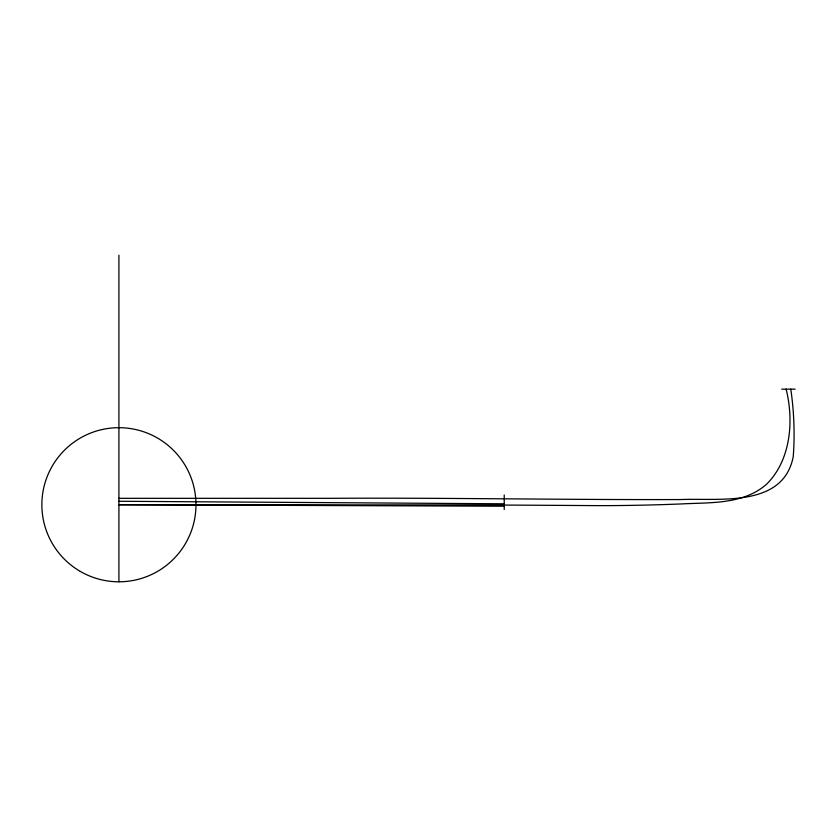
<?xml version="1.0" encoding="UTF-8"?>
<svg xmlns="http://www.w3.org/2000/svg" width="837" height="837" viewBox="0 0 837 837"><rect width="100%" height="100%" fill="white"/><g stroke="black" fill="none" stroke-linecap="round" stroke-linejoin="round"><path stroke-width="1.26" d="M781.664 389.142L795.15 389.142M118.917 498.329L328.711 498.318C446.048 497.649 563.364 499.909 680.701 499.553C719.182 497.9 783.15 508.111 793.225 456.751C794.941 434.298 794.051 411.448 790.777 389.142M504.23 506.218L118.917 504.742L476.358 504.931A775.334 10.912 0.1 0 1 590.912 505.59C620.908 505.789 650.904 505.14 680.868 503.968C709.933 502.336 742.953 504.837 766.451 484.33C790.798 460.465 794.104 420.854 786.11 389.142M118.917 501.269L504.23 503.801M504.23 494.991L504.23 509.555M118.917 255.201L118.917 581.799M80.383 571.472A77.067 77.067 0 0 0 195.973 504.742A77.067 77.067 0 0 0 80.383 438.002A77.067 77.067 0 0 0 80.383 571.472"/></g></svg>
